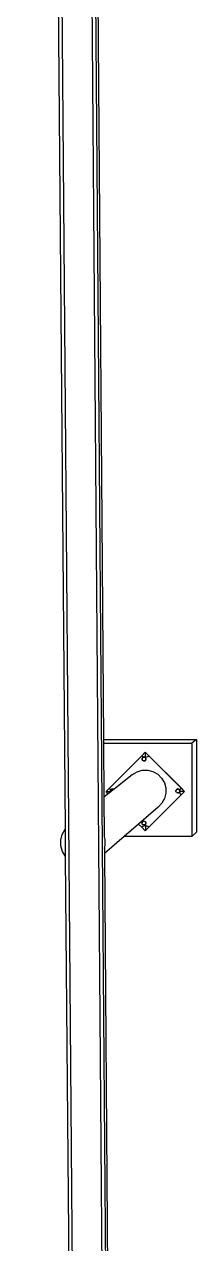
# Model space of a CAD drawing. Header units: inches. Extents: x -614 to 848, y -1045 to 1103.
# Drawn here: x -216.2 to -179, y -255.3 to 7.9 of the extents above; entities that cross this region are included whole.
import ezdxf

# ---------------------------------------------------------------- set-up
doc = ezdxf.new("R2010")
doc.units = ezdxf.units.IN
doc.header["$MEASUREMENT"] = 0

msp = doc.modelspace()

# ---------------------------------------------------------------- linework, layer by layer
for p, q in [((-199.44975, -1044.7934), (-216.20691, 1015.55191)), ((-193.21069, -1044.7934), (-209.44367, 1015.55191)), ((-192.48522, -1044.7934), (-208.65724, 1015.55191)), ((-207.35029, -165.7932), (-209.0275, 39.67739)), ((-200.56611, 37.01907), (-199.12855, -146.523)), ((-199.05321, -146.46757), (-199.12855, -146.523)), ((-199.12855, -146.523), (-199.12256, -147.28841)), ((-199.12256, -147.28841), (-180.02875, -147.28841)), ((-199.12256, -147.28841), (-199.03106, -158.97007)), ((-199.05321, -146.46757), (-179.02544, -146.46757)), ((-179.02544, -146.46757), (-180.02875, -147.28841)), ((-180.02875, -147.28841), (-180.02875, -167.42842)), ((-179.02544, -146.46757), (-179.02544, -166.49534)), ((-197.83677, -156.97079), (-190.86011, -149.99413)), ((-190.86011, -149.99413), (-190.11326, -149.24728)), ((-190.86011, -149.99413), (-190.64136, -150.16198)), ((-190.10607, -149.24164), (-190.11326, -149.24728)), ((-190.11326, -149.24728), (-190.11249, -149.24805)), ((-190.11326, -149.24728), (-190.11326, -150.29782)), ((-190.11249, -149.24805), (-190.10607, -149.24164)), ((-190.11249, -149.24805), (-189.36651, -149.99403)), ((-190.10607, -149.24164), (-189.35925, -149.98846)), ((-189.58516, -150.16198), (-189.36651, -149.99403)), ((-189.36651, -149.99403), (-189.35925, -149.98846)), ((-189.36651, -149.99403), (-182.38975, -156.97079)), ((-189.35925, -149.98846), (-182.38286, -156.96486)), ((-190.79093, -150.59989), (-190.80521, -150.70839)), ((-190.80521, -150.70839), (-190.79093, -150.81688)), ((-190.7957, -150.73024), (-190.7819, -150.62543)), ((-190.7819, -150.83504), (-190.7957, -150.73024)), ((-190.78083, -150.60999), (-190.79511, -150.71849)), ((-190.79511, -150.71849), (-190.79463, -150.72212)), ((-190.74905, -150.49879), (-190.79093, -150.59989)), ((-190.79093, -150.81688), (-190.74905, -150.91798)), ((-190.7819, -150.62543), (-190.74145, -150.52777)), ((-190.74578, -150.92224), (-190.7819, -150.83504)), ((-190.73895, -150.50889), (-190.78083, -150.60999)), ((-190.68243, -150.41198), (-190.74905, -150.49879)), ((-190.74905, -150.91798), (-190.74578, -150.92224)), ((-190.74145, -150.93271), (-190.74578, -150.92224)), ((-190.74145, -150.52777), (-190.6771, -150.4439)), ((-190.6771, -151.01657), (-190.74145, -150.93271)), ((-190.67233, -150.42208), (-190.73895, -150.50889)), ((-190.59561, -150.34536), (-190.68243, -150.41198)), ((-190.66223, -150.43218), (-190.6771, -150.4439)), ((-190.59323, -151.08093), (-190.6771, -151.01657)), ((-190.66223, -150.43218), (-190.59323, -150.37955)), ((-190.64136, -150.16198), (-190.38662, -150.26749)), ((-190.49451, -150.30348), (-190.59561, -150.34536)), ((-190.59323, -150.37955), (-190.49557, -150.3391)), ((-190.57837, -150.36783), (-190.59323, -150.37955)), ((-190.49557, -151.12138), (-190.59323, -151.08093)), ((-190.57837, -150.36783), (-190.48072, -150.32738)), ((-190.49557, -150.3391), (-190.39076, -150.3253)), ((-190.39076, -151.13518), (-190.49557, -151.12138)), ((-190.38602, -150.2892), (-190.49451, -150.30348)), ((-190.48635, -151.12259), (-190.48441, -151.1234)), ((-190.48441, -151.1234), (-190.37592, -151.13768)), ((-190.48072, -150.32738), (-190.37592, -150.31358)), ((-190.39076, -150.3253), (-190.28596, -150.3391)), ((-190.28596, -151.12138), (-190.39076, -151.13518)), ((-190.38662, -150.26749), (-190.11326, -150.30348)), ((-190.27752, -150.30348), (-190.38602, -150.2892)), ((-190.37592, -150.31358), (-190.27112, -150.32738)), ((-190.37592, -151.13768), (-190.26742, -151.1234)), ((-190.37592, -151.13768), (-190.37592, -151.13322)), ((-190.28596, -150.3391), (-190.18829, -150.37955)), ((-190.18829, -151.08093), (-190.28596, -151.12138)), ((-190.17642, -150.34536), (-190.27752, -150.30348)), ((-190.27112, -150.32738), (-190.17347, -150.36783)), ((-190.26742, -151.1234), (-190.16632, -151.08152)), ((-190.18829, -150.37955), (-190.10443, -150.4439)), ((-190.10443, -151.01657), (-190.18829, -151.08093)), ((-190.08961, -150.41198), (-190.17642, -150.34536)), ((-190.17347, -150.36783), (-190.08961, -150.43218)), ((-190.16632, -151.08152), (-190.07951, -151.0149)), ((-190.11326, -150.30348), (-189.83989, -150.26749)), ((-190.10443, -150.4439), (-190.04007, -150.52777)), ((-190.10368, -151.0156), (-190.10443, -151.01657)), ((-190.09288, -151.00153), (-190.10368, -151.0156)), ((-190.10368, -151.0156), (-190.08961, -151.0048)), ((-190.04007, -150.93271), (-190.09288, -151.00153)), ((-190.09288, -151.00153), (-190.08961, -151.0048)), ((-190.02299, -150.49879), (-190.08961, -150.41198)), ((-190.08961, -150.43218), (-190.02526, -150.51604)), ((-190.08961, -151.0048), (-190.02299, -150.91798)), ((-190.01289, -150.50889), (-190.07951, -150.42208)), ((-190.07951, -151.0149), (-190.01289, -150.92808)), ((-190.04007, -150.52777), (-189.99962, -150.62543)), ((-189.99962, -150.83504), (-190.04007, -150.93271)), ((-190.02526, -150.51604), (-189.98481, -150.61369)), ((-189.98111, -150.59989), (-190.02299, -150.49879)), ((-190.02299, -150.91798), (-189.98647, -150.82982)), ((-189.97101, -150.60999), (-190.01289, -150.50889)), ((-190.01289, -150.92808), (-189.97219, -150.82982)), ((-189.99962, -150.62543), (-189.98582, -150.73024)), ((-189.98582, -150.73024), (-189.99962, -150.83504)), ((-189.98647, -150.82982), (-189.98481, -150.82329)), ((-189.98481, -150.61369), (-189.97101, -150.71849)), ((-189.97101, -150.71849), (-189.98481, -150.82329)), ((-189.98481, -150.82329), (-189.98111, -150.81688)), ((-189.96683, -150.70839), (-189.98111, -150.59989)), ((-189.98111, -150.81688), (-189.96683, -150.70839)), ((-189.97219, -150.82982), (-189.97101, -150.82698)), ((-189.95673, -150.71849), (-189.97101, -150.60999)), ((-189.97101, -150.82698), (-189.95673, -150.71849)), ((-189.83989, -150.26749), (-189.58516, -150.16198)), ((-192.8859, -154.06181), (-196.90176, -157.26935)), ((-192.8859, -154.06181), (-191.8799, -153.4642)), ((-191.8799, -153.4642), (-190.7535, -153.14733)), ((-190.7535, -153.14733), (-189.58347, -153.13278)), ((-189.58347, -153.13278), (-188.44954, -153.42156)), ((-188.44954, -153.42156), (-187.429, -153.99399)), ((-187.429, -153.99399), (-186.59138, -154.81104)), ((-186.59138, -154.81104), (-185.99377, -155.81704)), ((-198.58362, -157.71764), (-197.83677, -156.97079)), ((-198.08602, -158.21524), (-198.58362, -157.71764)), ((-198.58362, -157.71764), (-197.57547, -157.71764)), ((-197.54752, -157.78513), (-198.08602, -158.21524)), ((-197.66892, -157.18954), (-197.83677, -156.97079)), ((-197.5634, -157.44427), (-197.66892, -157.18954)), ((-197.5926, -157.60479), (-197.57881, -157.49999)), ((-197.57881, -157.7096), (-197.5926, -157.60479)), ((-197.5772, -157.48401), (-197.59148, -157.59251)), ((-197.59148, -157.59251), (-197.59123, -157.5944)), ((-197.57881, -157.49999), (-197.56155, -157.45833)), ((-197.54752, -157.78513), (-197.57881, -157.7096)), ((-197.53532, -157.38291), (-197.5772, -157.48401)), ((-197.56155, -157.45833), (-197.5634, -157.44427)), ((-197.56155, -157.45833), (-197.53835, -157.40232)), ((-196.93291, -157.29423), (-197.54752, -157.78513)), ((-197.53835, -157.40232), (-197.474, -157.31846)), ((-197.46871, -157.29609), (-197.53532, -157.38291)), ((-197.474, -157.31846), (-197.45949, -157.30732)), ((-197.45949, -157.30732), (-197.45861, -157.30619)), ((-197.45861, -157.30619), (-197.39013, -157.25411)), ((-197.45491, -157.29979), (-197.45861, -157.30619)), ((-197.36809, -157.23317), (-197.45491, -157.29979)), ((-197.39013, -157.25411), (-197.29247, -157.21365)), ((-197.39013, -157.25411), (-197.37475, -157.24185)), ((-197.37475, -157.24185), (-197.27709, -157.2014)), ((-197.26699, -157.1913), (-197.36809, -157.23317)), ((-197.29247, -157.21365), (-197.18767, -157.19985)), ((-197.27709, -157.2014), (-197.17229, -157.1876)), ((-197.1585, -157.17701), (-197.26699, -157.1913)), ((-197.18767, -157.19985), (-197.08286, -157.21365)), ((-197.17229, -157.1876), (-197.0675, -157.2014)), ((-197.05, -157.1913), (-197.1585, -157.17701)), ((-197.08286, -157.21365), (-196.9852, -157.25411)), ((-197.0675, -157.2014), (-196.96984, -157.24185)), ((-196.9489, -157.23317), (-197.05, -157.1913)), ((-196.9852, -157.25411), (-196.93291, -157.29423)), ((-196.96984, -157.24185), (-196.91756, -157.28197)), ((-196.90176, -157.26935), (-196.9489, -157.23317)), ((-196.91756, -157.28197), (-196.93291, -157.29423)), ((-196.90176, -157.26935), (-196.91756, -157.28197)), ((-185.99377, -155.81704), (-185.6769, -156.94344)), ((-185.6769, -156.94344), (-185.66236, -158.11347)), ((-183.49141, -157.61859), (-183.47761, -157.51378)), ((-183.47761, -157.7234), (-183.49141, -157.61859)), ((-183.47711, -157.49781), (-183.49139, -157.6063)), ((-183.49139, -157.6063), (-183.49059, -157.61237)), ((-183.47761, -157.51378), (-183.43716, -157.41612)), ((-183.43716, -157.82106), (-183.47761, -157.7234)), ((-183.43523, -157.39671), (-183.47711, -157.49781)), ((-183.43716, -157.41612), (-183.37281, -157.33226)), ((-183.37281, -157.90492), (-183.43716, -157.82106)), ((-183.36861, -157.30989), (-183.43523, -157.39671)), ((-183.2919, -157.23317), (-183.37871, -157.29979)), ((-183.37871, -157.29979), (-183.35851, -157.31999)), ((-183.36093, -157.32314), (-183.37281, -157.33226)), ((-183.36093, -157.32314), (-183.35851, -157.31999)), ((-183.36093, -157.32314), (-183.35778, -157.32072)), ((-183.35851, -157.31999), (-183.27466, -157.25564)), ((-183.35851, -157.31999), (-183.35778, -157.32072)), ((-183.35778, -157.32072), (-183.28894, -157.2679)), ((-183.1908, -157.1913), (-183.2919, -157.23317)), ((-183.28894, -157.2679), (-183.19128, -157.22745)), ((-183.27466, -157.25564), (-183.177, -157.21519)), ((-183.19128, -157.22745), (-183.08647, -157.21365)), ((-183.0823, -157.17701), (-183.1908, -157.1913)), ((-183.177, -157.21519), (-183.0722, -157.2014)), ((-183.08647, -157.21365), (-182.98167, -157.22745)), ((-182.97381, -157.1913), (-183.0823, -157.17701)), ((-183.0722, -157.2014), (-182.9674, -157.21519)), ((-182.98167, -157.22745), (-182.88401, -157.2679)), ((-182.87271, -157.23317), (-182.97381, -157.1913)), ((-182.9674, -157.21519), (-182.86975, -157.25564)), ((-182.88401, -157.2679), (-182.80014, -157.33226)), ((-182.78589, -157.29979), (-182.87271, -157.23317)), ((-182.86975, -157.25564), (-182.78589, -157.31999)), ((-182.80014, -157.33226), (-182.73579, -157.41612)), ((-182.73579, -157.82106), (-182.79757, -157.90158)), ((-182.79757, -157.90158), (-182.78589, -157.89262)), ((-182.71927, -157.38661), (-182.78589, -157.29979)), ((-182.78589, -157.31999), (-182.72154, -157.40385)), ((-182.71927, -157.8058), (-182.78589, -157.89262)), ((-182.70917, -157.39671), (-182.77579, -157.30989)), ((-182.77579, -157.90272), (-182.70917, -157.8159)), ((-182.73579, -157.41612), (-182.69533, -157.51378)), ((-182.69762, -157.72891), (-182.73579, -157.82106)), ((-182.72154, -157.40385), (-182.68109, -157.50151)), ((-182.6774, -157.48771), (-182.71927, -157.38661)), ((-182.69516, -157.74758), (-182.71927, -157.8058)), ((-182.6673, -157.49781), (-182.70917, -157.39671)), ((-182.70917, -157.8159), (-182.66847, -157.71764)), ((-182.69533, -157.7234), (-182.69762, -157.72891)), ((-182.69762, -157.72891), (-182.69516, -157.74758)), ((-182.69533, -157.51378), (-182.6838, -157.60141)), ((-182.68154, -157.61859), (-182.69533, -157.7234)), ((-182.68276, -157.71764), (-182.69516, -157.74758)), ((-182.69516, -157.74758), (-182.66311, -157.991)), ((-182.68276, -157.71764), (-182.69344, -157.71764)), ((-182.67587, -157.54118), (-182.6838, -157.60141)), ((-182.6838, -157.60141), (-182.68154, -157.61859)), ((-182.68109, -157.7111), (-182.68276, -157.71764)), ((-182.66847, -157.71764), (-182.68276, -157.71764)), ((-182.68109, -157.50151), (-182.67587, -157.54118)), ((-182.6673, -157.6063), (-182.68109, -157.7111)), ((-182.68109, -157.7111), (-182.6774, -157.7047)), ((-182.67311, -157.52024), (-182.6774, -157.48771)), ((-182.6774, -157.7047), (-182.66311, -157.5962)), ((-182.67311, -157.52024), (-182.67587, -157.54118)), ((-182.67587, -157.54118), (-182.6673, -157.6063)), ((-182.66311, -157.44427), (-182.67311, -157.52024)), ((-182.66311, -157.5962), (-182.67311, -157.52024)), ((-182.66847, -157.71764), (-182.6673, -157.7148)), ((-181.6429, -157.71764), (-182.66847, -157.71764)), ((-182.65301, -157.6063), (-182.6673, -157.49781)), ((-182.6673, -157.7148), (-182.65301, -157.6063)), ((-182.5576, -157.18954), (-182.66311, -157.44427)), ((-182.38975, -156.97079), (-182.5576, -157.18954)), ((-182.38286, -156.96486), (-182.38975, -156.97079)), ((-182.38975, -156.97079), (-181.6429, -157.71764)), ((-182.38286, -156.96486), (-181.63603, -157.71168)), ((-181.6429, -157.71764), (-182.38286, -158.4585)), ((-181.63603, -157.71168), (-181.6429, -157.71764)), ((-198.08602, -158.21524), (-199.03106, -158.97007)), ((-199.03106, -158.97007), (-198.96437, -167.48545)), ((-182.38975, -158.46449), (-189.35925, -165.4349)), ((-186.52356, -160.26795), (-187.34061, -161.10556)), ((-185.95114, -159.2474), (-186.52356, -160.26795)), ((-185.66236, -158.11347), (-185.95114, -159.2474)), ((-183.28894, -157.96928), (-183.37281, -157.90492)), ((-183.19128, -158.00973), (-183.28894, -157.96928)), ((-183.08647, -158.02353), (-183.19128, -158.00973)), ((-183.1807, -158.01121), (-183.0722, -158.02549)), ((-182.98167, -158.00973), (-183.08647, -158.02353)), ((-183.0722, -158.02549), (-182.96371, -158.01121)), ((-183.0722, -158.02549), (-183.0722, -158.02165)), ((-182.88401, -157.96928), (-182.98167, -158.00973)), ((-182.96371, -158.01121), (-182.86261, -157.96933)), ((-182.80014, -157.90492), (-182.88401, -157.96928)), ((-182.86261, -157.96933), (-182.77579, -157.90272)), ((-182.79757, -157.90158), (-182.80014, -157.90492)), ((-182.66311, -157.991), (-182.5576, -158.24574)), ((-182.5576, -158.24574), (-182.38975, -158.46449)), ((-182.38286, -158.4585), (-182.38975, -158.46449)), ((-187.34061, -161.10556), (-191.56386, -164.7374)), ((-191.56386, -164.7374), (-194.6931, -167.42842)), ((-190.86011, -165.44115), (-191.56386, -164.7374)), ((-190.64136, -165.2733), (-190.86011, -165.44115)), ((-190.11326, -166.188), (-190.86011, -165.44115)), ((-190.8058, -164.54262), (-190.80466, -164.53396)), ((-190.792, -164.64743), (-190.8058, -164.54262)), ((-190.79093, -164.4213), (-190.80521, -164.52979)), ((-190.80521, -164.52979), (-190.80466, -164.53396)), ((-190.80466, -164.53396), (-190.792, -164.43781)), ((-190.792, -164.43781), (-190.75155, -164.34015)), ((-190.75155, -164.74509), (-190.792, -164.64743)), ((-190.74905, -164.3202), (-190.79093, -164.4213)), ((-190.75155, -164.34015), (-190.6872, -164.25629)), ((-190.6872, -164.82895), (-190.75155, -164.74509)), ((-190.68243, -164.23338), (-190.74905, -164.3202)), ((-190.67494, -164.24688), (-190.6872, -164.25629)), ((-190.60333, -164.89331), (-190.6872, -164.82895)), ((-190.67494, -164.24688), (-190.60333, -164.19193)), ((-190.67494, -164.24688), (-190.67233, -164.24348)), ((-190.67233, -164.24348), (-190.58847, -164.17913)), ((-190.38662, -165.16778), (-190.64136, -165.2733)), ((-190.60333, -164.19193), (-190.50567, -164.15148)), ((-190.50567, -164.93376), (-190.60333, -164.89331)), ((-190.58847, -164.17913), (-190.49082, -164.13868)), ((-190.50567, -164.15148), (-190.40086, -164.13768)), ((-190.40086, -164.94756), (-190.50567, -164.93376)), ((-190.49082, -164.13868), (-190.38602, -164.12489)), ((-190.40086, -164.13768), (-190.29606, -164.15148)), ((-190.39885, -164.94729), (-190.40086, -164.94756)), ((-190.29606, -164.93376), (-190.39885, -164.94729)), ((-190.39885, -164.94729), (-190.38602, -164.94898)), ((-190.11326, -165.1318), (-190.38662, -165.16778)), ((-190.38602, -164.12489), (-190.28122, -164.13868)), ((-190.38602, -164.94898), (-190.27752, -164.9347)), ((-190.38602, -164.94898), (-190.38602, -164.9456)), ((-190.29606, -164.15148), (-190.19839, -164.19193)), ((-190.19839, -164.89331), (-190.29606, -164.93376)), ((-190.28122, -164.13868), (-190.18357, -164.17913)), ((-190.27752, -164.9347), (-190.17642, -164.89282)), ((-190.19839, -164.19193), (-190.11453, -164.25629)), ((-190.11453, -164.82895), (-190.19839, -164.89331)), ((-190.18357, -164.17913), (-190.09971, -164.24348)), ((-190.17642, -164.89282), (-190.08961, -164.82621)), ((-190.11453, -164.25629), (-190.05018, -164.34015)), ((-190.11177, -164.82536), (-190.11453, -164.82895)), ((-189.83989, -165.16778), (-190.11326, -165.1318)), ((-190.05018, -164.74509), (-190.11177, -164.82536)), ((-190.09971, -164.81611), (-190.11177, -164.82536)), ((-189.36641, -165.44115), (-190.10607, -166.18172)), ((-190.09971, -164.24348), (-190.03536, -164.32734)), ((-190.03536, -164.73225), (-190.09971, -164.81611)), ((-190.02299, -164.3202), (-190.08961, -164.23338)), ((-190.08961, -164.82621), (-190.02299, -164.73939)), ((-190.08961, -164.82621), (-190.08961, -166.188)), ((-190.05018, -164.34015), (-190.00972, -164.43781)), ((-190.00972, -164.64743), (-190.05018, -164.74509)), ((-190.03536, -164.32734), (-189.99491, -164.425)), ((-189.99491, -164.63459), (-190.03536, -164.73225)), ((-189.98111, -164.4213), (-190.02299, -164.3202)), ((-190.02299, -164.73939), (-189.98111, -164.63829)), ((-190.00972, -164.43781), (-189.99592, -164.54262)), ((-189.99592, -164.54262), (-190.00972, -164.64743)), ((-189.99491, -164.425), (-189.98111, -164.52979)), ((-189.98111, -164.52979), (-189.99491, -164.63459)), ((-189.96683, -164.52979), (-189.98111, -164.4213)), ((-189.98111, -164.63829), (-189.96683, -164.52979)), ((-189.58516, -165.2733), (-189.83989, -165.16778)), ((-189.36641, -165.44115), (-189.58516, -165.2733)), ((-189.35925, -165.4349), (-189.36641, -165.44115)), ((-208.35971, -168.18979), (-208.05046, -166.97546)), ((-208.34414, -169.44278), (-208.35971, -168.18979)), ((-208.05046, -166.97546), (-207.43745, -165.88255)), ((-207.43745, -165.88255), (-207.35029, -165.7932)), ((-207.30135, -171.78829), (-207.35029, -165.7932)), ((-198.99897, -167.51458), (-198.8423, -168.0715)), ((-194.6931, -167.42842), (-198.93623, -171.07734)), ((-198.8423, -168.0715), (-198.82673, -169.32449)), ((-180.02875, -167.42842), (-194.6931, -167.42842)), ((-190.10607, -166.18172), (-190.11326, -166.188)), ((-179.02544, -166.49534), (-180.02875, -167.42842)), ((-208.0048, -170.64905), (-208.34414, -169.44278)), ((-207.36482, -171.72638), (-208.0048, -170.64905)), ((-198.82673, -169.32449), (-198.99897, -170.00083)), ((-198.94503, -169.95474), (-198.93623, -171.07734)), ((-207.30135, -171.78829), (-207.36482, -171.72638)), ((-205.6522, -373.82219), (-207.30135, -171.78829)), ((-198.93623, -171.07734), (-197.5952, -342.29464))]:
    msp.add_line(p, q)

doc.saveas('drawing.dxf')
